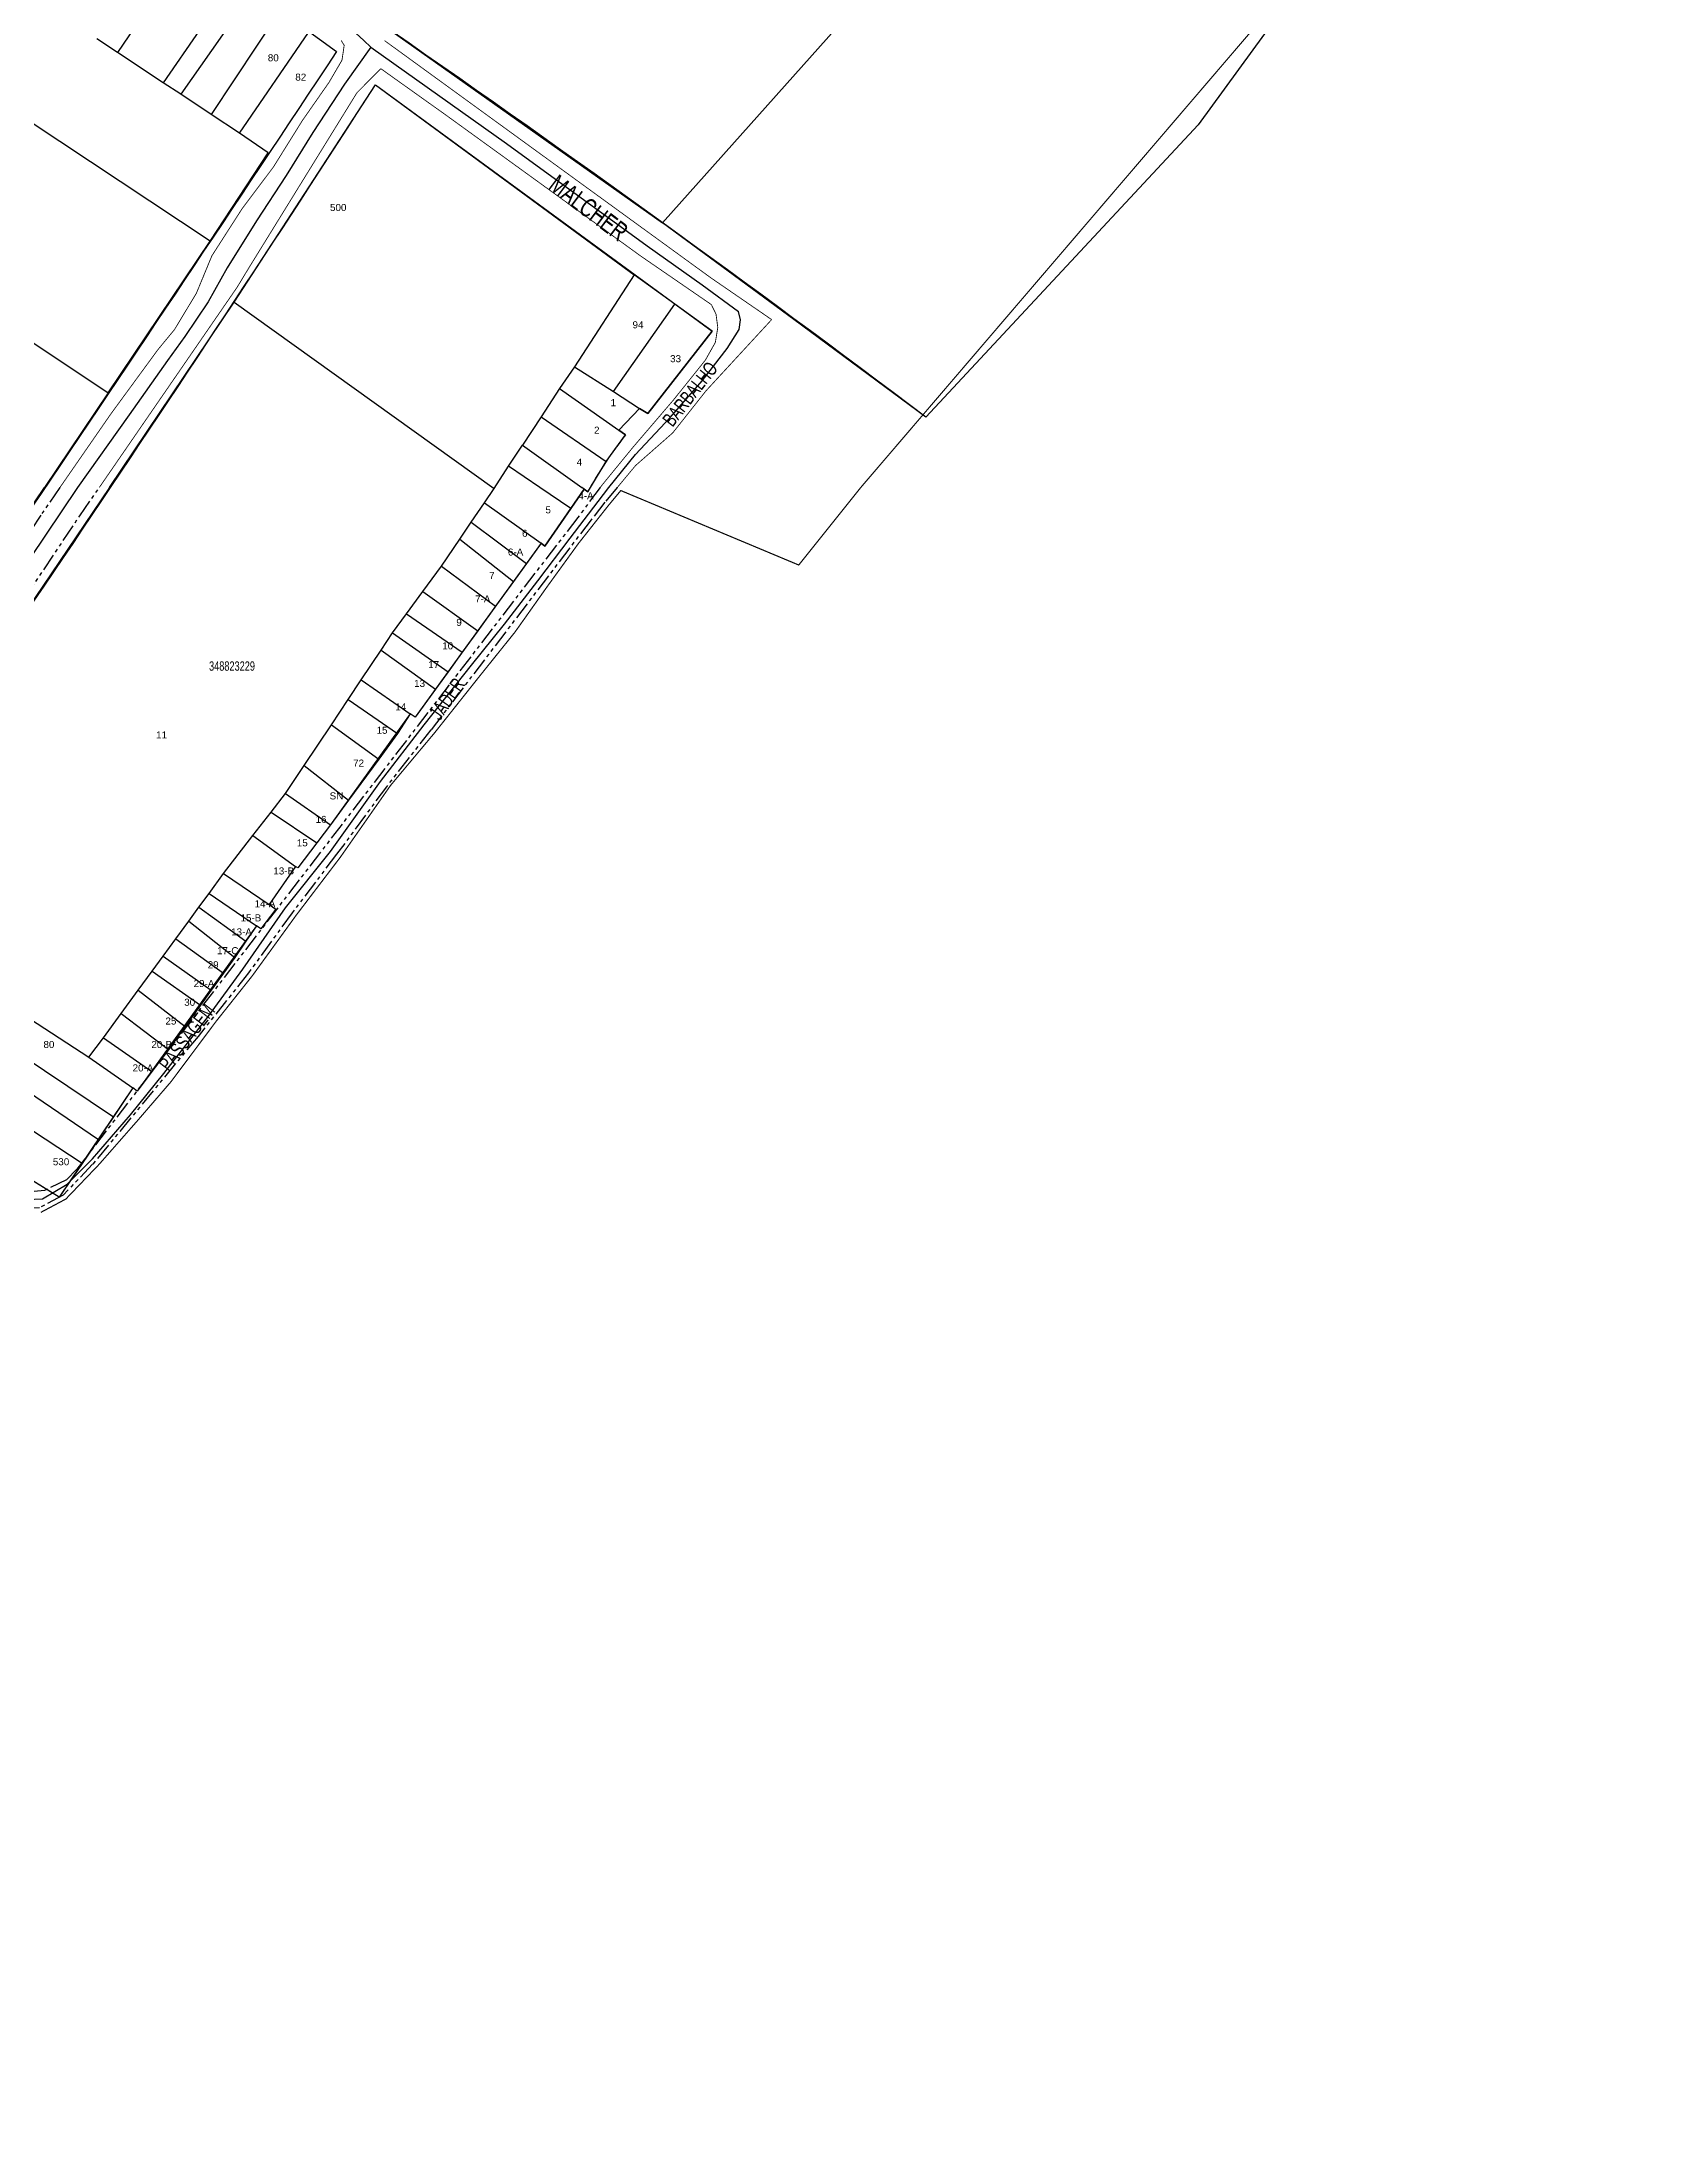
# Model space of a CAD drawing. Extents: x 203640 to 206998, y 4842129 to 4844379.
# Drawn here: x 206455.1 to 206801.1, y 4843001.9 to 4843448 of the extents above; entities that cross this region are included whole.
import ezdxf
from ezdxf.enums import TextEntityAlignment as Align

# ---------------------------------------------------------------- set-up
doc = ezdxf.new("R2010")
doc.units = 0
doc.header["$LTSCALE"] = 1.5
doc.header["$MEASUREMENT"] = 0
for name, pattern in [('PHANTOMX2', [5, 2.5, -0.5, 0.5, -0.5, 0.5, -0.5]), ('TRACO_11', [8, 3, -1, 3, -1]), ('TRACO_25', [8, 3, -1, 1, -1, 1, -1])]:
    doc.linetypes.add(name, pattern=pattern)
for name, color, linetype in [('CD-MALHA-LOTES', 40, 'CONTINUOUS'), ('CD_TXT_QUADRA', 7, 'CONTINUOUS'), ('LM-LIM-SETOR-FISCAL', 7, 'CONTINUOUS'), ('RU-QUADRAS', 210, 'CONTINUOUS'), ('SV-EIXO-RUA-N-PAV', 6, 'CONTINUOUS'), ('SV-EIXO-RUA-PAV', 20, 'CONTINUOUS'), ('SV-RUA-NAO-PAV-S-GUIA-C-GUIA', 7, 'PHANTOMX2'), ('SV-RUA-PAVIM-S-GUIA-C-GUIA', 7, 'CONTINUOUS'), ('SV-TXT-RUA-N-PAV-S-GUIA-C-GUIA', 7, 'CONTINUOUS'), ('Th_NmrPorta', 1, 'CONTINUOUS')]:
    doc.layers.add(name, color=color, linetype=linetype)
doc.styles.add('ARIAL', font='ARIAL.TTF')
doc.styles.get("Standard").update_dxf_attribs({"font": 'ARIAL.TTF'})
doc.linetypes.add('Limite', pattern='A,20,-3,[130,ltypeshp.shx,S=6.35,R=0,X=0,Y=0],-3,20', length=46)

msp = doc.modelspace()

# ---------------------------------------------------------------- linework, layer by layer
at = {"layer": 'CD-MALHA-LOTES', "linetype": 'Continuous'}
for points in [[(206801.08, 4843566.97), (206701.57, 4843430.31)], [(206587.39, 4843409.4), (206673.08, 4843505.46)], [(206486.79, 4843468.66), (206471.2, 4843445.71)], [(206490.94, 4843405.51), (206401.28, 4843464.97)], [(206496.45, 4843461.77), (206480.93, 4843439.28)], [(206500.09, 4843458.88), (206484.67, 4843436.81)], [(206505.87, 4843454.68), (206491.15, 4843432.52)], [(206497.22, 4843428.52), (206511.91, 4843450)], [(206529.73, 4843450.17), (206587.39, 4843409.4)], [(206354.78, 4843449.55), (206469.19, 4843373.17)], [(206471.2, 4843445.71), (206466.79, 4843448.62)], [(206480.93, 4843439.28), (206471.2, 4843445.71)], [(206484.67, 4843436.81), (206480.93, 4843439.28)], [(206491.15, 4843432.52), (206484.67, 4843436.81)], [(206496.08, 4843392.49), (206526.22, 4843438.82)], [(206526.22, 4843438.82), (206581.34, 4843398.3)], [(206497.22, 4843428.52), (206491.15, 4843432.52)], [(206503.34, 4843424.33), (206497.22, 4843428.52)], [(206701.57, 4843430.31), (206643.53, 4843367.98)], [(206490.94, 4843405.51), (206503.34, 4843424.33)], [(206469.19, 4843373.17), (206490.94, 4843405.51)], [(206615.38, 4843388.75), (206587.39, 4843409.4)], [(206581.34, 4843398.3), (206568.6, 4843378.72)], [(206590, 4843392.07), (206581.34, 4843398.3)], [(206469.52, 4843352.95), (206496.08, 4843392.49)], [(206496.08, 4843392.49), (206551.47, 4843352.75)], [(206576.9, 4843373.4), (206590, 4843392.07)], [(206597.98, 4843386.26), (206590, 4843392.07)], [(206643.53, 4843367.98), (206615.38, 4843388.75)], [(206584.21, 4843368.75), (206597.98, 4843386.26)], [(206568.6, 4843378.72), (206565.43, 4843374.04)], [(206568.6, 4843378.72), (206576.9, 4843373.4)], [(206565.43, 4843374.04), (206561.5, 4843368.05)], [(206565.43, 4843374.04), (206578.07, 4843365.21)], [(206469.19, 4843373.17), (206455.66, 4843352.95)], [(206576.9, 4843373.4), (206582.43, 4843369.82)], [(206578.07, 4843365.21), (206582.43, 4843369.82)], [(206582.43, 4843369.82), (206584.21, 4843368.75)], [(206561.5, 4843368.05), (206557.54, 4843362.01)], [(206561.5, 4843368.05), (206575.36, 4843358.5)], [(206579.51, 4843364.2), (206578.07, 4843365.21)], [(206554.57, 4843357.48), (206557.54, 4843362.01)], [(206557.54, 4843362.01), (206570.15, 4843352.97)], [(206575.36, 4843358.5), (206579.51, 4843364.2)], [(206551.47, 4843352.75), (206554.57, 4843357.48)], [(206561.23, 4843352.95), (206554.57, 4843357.48)], [(206572.05, 4843352.97), (206575.36, 4843358.5)], [(206405.86, 4843279.17), (206455.66, 4843352.95)], [(206469.52, 4843352.95), (206411.07, 4843266.61)], [(206549.42, 4843349.72), (206551.47, 4843352.75)], [(206567.83, 4843348.46), (206561.23, 4843352.95)], [(206567.83, 4843348.46), (206570.64, 4843352.6)], [(206570.64, 4843352.6), (206570.15, 4843352.97)], [(206570.64, 4843352.6), (206571.43, 4843352.03)], [(206571.43, 4843352.03), (206572.05, 4843352.97)], [(206546.61, 4843345.58), (206549.42, 4843349.72)], [(206549.42, 4843349.72), (206561.49, 4843341.08)], [(206562.32, 4843340.47), (206567.83, 4843348.46)], [(206544.16, 4843341.96), (206546.61, 4843345.58)], [(206546.61, 4843345.58), (206558.35, 4843336.73)], [(206540.26, 4843336.2), (206544.16, 4843341.96)], [(206544.16, 4843341.96), (206555.61, 4843332.94)], [(206561.49, 4843341.08), (206558.35, 4843336.73)], [(206561.49, 4843341.08), (206562.32, 4843340.47)], [(206536.3, 4843330.79), (206540.26, 4843336.2)], [(206540.26, 4843336.2), (206551.77, 4843327.63)], [(206558.35, 4843336.73), (206555.61, 4843332.94)], [(206532.81, 4843326.03), (206536.3, 4843330.79)], [(206536.3, 4843330.79), (206548.02, 4843322.43)], [(206555.61, 4843332.94), (206551.77, 4843327.63)], [(206529.84, 4843321.98), (206532.81, 4843326.03)], [(206532.81, 4843326.03), (206544.69, 4843317.82)], [(206551.77, 4843327.63), (206548.02, 4843322.43)], [(206527.39, 4843318.3), (206529.84, 4843321.98)], [(206529.84, 4843321.98), (206541.68, 4843313.66)], [(206548.02, 4843322.43), (206544.69, 4843317.82)], [(206523.14, 4843311.92), (206527.39, 4843318.3)], [(206527.39, 4843318.3), (206539.01, 4843309.96)], [(206544.69, 4843317.82), (206541.68, 4843313.66)], [(206520.4, 4843307.79), (206523.14, 4843311.92)], [(206523.14, 4843311.92), (206533.59, 4843304.72)], [(206541.68, 4843313.66), (206539.01, 4843309.96)], [(206516.79, 4843302.37), (206520.4, 4843307.79)], [(206520.4, 4843307.79), (206530.87, 4843300.5)], [(206539.01, 4843309.96), (206534.67, 4843303.96)], [(206533.59, 4843304.72), (206530.87, 4843300.5)], [(206534.67, 4843303.96), (206533.59, 4843304.72)], [(206511.01, 4843293.68), (206516.79, 4843302.37)], [(206516.79, 4843302.37), (206526.87, 4843295.05)], [(206530.87, 4843300.5), (206526.87, 4843295.05)], [(206507.04, 4843287.72), (206511.01, 4843293.68)], [(206511.01, 4843293.68), (206520.46, 4843286.32)], [(206526.87, 4843295.05), (206520.46, 4843286.32)], [(206503.93, 4843283.75), (206507.04, 4843287.72)], [(206507.04, 4843287.72), (206516.59, 4843281.04)], [(206520.46, 4843286.32), (206516.59, 4843281.04)], [(206500.02, 4843278.78), (206503.93, 4843283.75)], [(206503.93, 4843283.75), (206513.68, 4843277.19)], [(206516.59, 4843281.04), (206513.68, 4843277.19)], [(206493.82, 4843270.64), (206500.02, 4843278.78)], [(206500.02, 4843278.78), (206509.17, 4843272.16)], [(206513.68, 4843277.19), (206509.65, 4843271.84)], [(206509.17, 4843272.16), (206503.56, 4843264.04)], [(206509.65, 4843271.84), (206509.17, 4843272.16)], [(206490.71, 4843266.39), (206493.82, 4843270.64)], [(206493.82, 4843270.64), (206503.56, 4843264.04)], [(206486.37, 4843260.47), (206488.56, 4843263.45)], [(206488.56, 4843263.45), (206490.71, 4843266.39)], [(206488.56, 4843263.45), (206498.58, 4843256.24)], [(206490.71, 4843266.39), (206500.8, 4843259.52)], [(206504.96, 4843263.05), (206501.75, 4843258.86)], [(206503.56, 4843264.04), (206504.96, 4843263.05)], [(206483.64, 4843256.74), (206486.37, 4843260.47)], [(206486.37, 4843260.47), (206496.19, 4843252.72)], [(206500.8, 4843259.52), (206498.58, 4843256.24)], [(206501.75, 4843258.86), (206500.8, 4843259.52)], [(206480.94, 4843253.05), (206483.64, 4843256.74)], [(206483.64, 4843256.74), (206493.79, 4843249.39)], [(206498.58, 4843256.24), (206496.19, 4843252.72)], [(206435, 4843251.05), (206465.12, 4843231.47)], [(206475.6, 4843245.76), (206478.57, 4843249.82)], [(206478.57, 4843249.82), (206480.94, 4843253.05)], [(206478.57, 4843249.82), (206488.86, 4843242.55)], [(206480.94, 4843253.05), (206491.19, 4843245.78)], [(206493.79, 4843249.39), (206491.19, 4843245.78)], [(206496.19, 4843252.72), (206493.79, 4843249.39)], [(206431.12, 4843245.09), (206470.34, 4843218.79)], [(206471.98, 4843240.82), (206475.6, 4843245.76)], [(206475.6, 4843245.76), (206485.59, 4843238)], [(206491.19, 4843245.78), (206488.86, 4843242.55)], [(206468.18, 4843235.64), (206471.98, 4843240.82)], [(206471.98, 4843240.82), (206482.07, 4843233.12)], [(206488.86, 4843242.55), (206485.59, 4843238)], [(206430.15, 4843239.12), (206467.12, 4843213.97)], [(206465.12, 4843231.47), (206468.18, 4843235.64)], [(206468.18, 4843235.64), (206478.53, 4843228.43)], [(206485.59, 4843238), (206482.07, 4843233.12)], [(206465.12, 4843231.47), (206474.45, 4843224.95)], [(206482.07, 4843233.12), (206478.53, 4843228.43)], [(206478.53, 4843228.43), (206475.4, 4843224.28)], [(206474.45, 4843224.95), (206470.34, 4843218.79)], [(206475.4, 4843224.28), (206474.45, 4843224.95)], [(206470.34, 4843218.79), (206467.23, 4843214.14)], [(206463.64, 4843208.85), (206450.6, 4843217.4)], [(206467.12, 4843213.97), (206463.64, 4843208.85)], [(206467.23, 4843214.14), (206467.12, 4843213.97)], [(206458.76, 4843201.66), (206445.95, 4843209.5)], [(206463.64, 4843208.85), (206458.76, 4843201.66)]]:
    msp.add_lwpolyline(points, dxfattribs=at)
at = {"layer": 'LM-LIM-SETOR-FISCAL', "linetype": 'Limite', "ltscale": 0.1}
msp.add_lwpolyline([(206736.75, 4843478.16, 0.25, 0.25, 0), (206629.64, 4843352.98, 0.25, 0.25, 0), (206616.41, 4843336.43, 0.25, 0.25, 0), (206578.48, 4843352.31, 0.25, 0.25, 0), (206575.87, 4843349.17, 0.25, 0.25, 0), (206569.46, 4843341.04, 0.25, 0.25, 0), (206562.69, 4843331.69, 0.25, 0.25, 0), (206555.93, 4843322.14, 0.25, 0.25, 0), (206548.88, 4843313.36, 0.25, 0.25, 0), (206538.76, 4843300.62, 0.25, 0.25, 0), (206529.41, 4843289.45, 0.25, 0.25, 0), (206518.72, 4843274.16, 0.25, 0.25, 0), (206509.24, 4843261.7, 0.25, 0.25, 0), (206499.93, 4843248.84, 0.25, 0.25, 0), (206492.24, 4843239.16, 0.25, 0.25, 0), (206482.62, 4843226.28, 0.25, 0.25, 0), (206475.54, 4843218.05, 0.25, 0.25, 0), (206467.27, 4843208.63, 0.25, 0.25, 0), (206460.2, 4843201.25, 0.25, 0.25, 0), (206454.86, 4843198.4, 0.25, 0.25, 0)], format="xyseb", dxfattribs=at)
at = {"layer": 'RU-QUADRAS', "color": 6, "linetype": 'Continuous'}
msp.add_lwpolyline([(206356.95, 4843718.13), (206433.62, 4843820.31), (206801.08, 4843566.97), (206701.57, 4843430.31), (206643.53, 4843367.98, 0.010094), (206529.73, 4843450.17), (206587.28, 4843533.87), (206495.16, 4843607.55, -0.024032), (206463.73, 4843631.54), (206474.79, 4843645.36), (206464.5, 4843653.32), (206463.55, 4843652.13), (206458.05, 4843656.2), (206459.49, 4843658.01), (206449.49, 4843666.08), (206443.63, 4843670.22), (206432.93, 4843657.06), (206405.62, 4843678.85), (206398.45, 4843685.57)], format="xyb", close=True, dxfattribs=at)
for points in [[(206416.55, 4843519.52), (206517.91, 4843445.95, -0.003947), (206387.13, 4843251.93), (206286, 4843319.65), (206285.47, 4843319.18), (206273.45, 4843327.42), (206291.51, 4843354.98), (206287.87, 4843357.4), (206284.21, 4843351.91), (206282.47, 4843352.99), (206275.37, 4843342.47), (206276.04, 4843341.9), (206268.5, 4843330.76), (206243.82, 4843347.22), (206262.6, 4843374.15), (206258.84, 4843376.65), (206240.38, 4843350.9), (206227.17, 4843358.98), (206142.93, 4843415.2), (206143.26, 4843420.37), (206225.31, 4843538.24, -0.016377)], [(206395.36, 4843244.54, 0.009561), (206526.22, 4843438.82), (206597.98, 4843386.26), (206584.21, 4843368.75), (206582.43, 4843369.82), (206578.07, 4843365.21), (206579.51, 4843364.2, 0.041755), (206571.43, 4843352.03), (206570.64, 4843352.6), (206562.32, 4843340.47), (206561.49, 4843341.08), (206534.67, 4843303.96), (206533.59, 4843304.72), (206516.59, 4843281.04), (206509.65, 4843271.84), (206509.17, 4843272.16), (206503.56, 4843264.04), (206504.96, 4843263.05), (206501.75, 4843258.86), (206500.8, 4843259.52), (206475.4, 4843224.28), (206474.45, 4843224.95), (206458.76, 4843201.66), (206442.32, 4843211.72)]]:
    msp.add_lwpolyline(points, format="xyb", dxfattribs=at)
at = {"layer": 'SV-EIXO-RUA-N-PAV'}
for points in [[(206525.2, 4843446.87), (206519.59, 4843438.93), (206512.87, 4843428.63), (206507.15, 4843419.48), (206500.86, 4843409.83), (206494.57, 4843399.82), (206490.56, 4843392.52), (206485.56, 4843385.16), (206481.84, 4843380.01), (206473.69, 4843368.43), (206462.69, 4843352.95)], [(206575.92, 4843352.95), (206581.63, 4843359.97), (206589.03, 4843367.88), (206595.8, 4843375.67), (206601.16, 4843382.57), (206603.71, 4843386.65), (206603.97, 4843388.7), (206603.59, 4843390.48)], [(206462.69, 4843352.95), (206392.2, 4843248.07), (206388.5, 4843243.82), (206380.66, 4843234.84), (206358.97, 4843203.59), (206355.23, 4843202.15), (206353.37, 4843200.93), (206345.86, 4843189.01), (206283.66, 4843094.29), (206222.74, 4843001.86)], [(206450.06, 4843201.09), (206455.22, 4843201.31), (206460.5, 4843204.41), (206465.88, 4843209.79), (206473.95, 4843219.23), (206481.06, 4843227.98), (206490.63, 4843240.24), (206497.93, 4843250.27), (206506.99, 4843263.37), (206516.57, 4843275.38), (206527.24, 4843290.24), (206536.59, 4843302.39), (206546.69, 4843315.11), (206553.69, 4843323.82), (206560.79, 4843333.05), (206567.71, 4843342.16), (206573.64, 4843350), (206575.92, 4843352.95)]]:
    msp.add_lwpolyline(points, dxfattribs=at)
at = {"layer": 'SV-EIXO-RUA-PAV'}
msp.add_lwpolyline([(206280.34, 4843625.23), (206291.06, 4843617.86), (206307.42, 4843606), (206327.82, 4843591.06), (206367.9, 4843561.18), (206398.85, 4843539), (206435.61, 4843511.96), (206469.59, 4843487.6), (206518.52, 4843453.05), (206523.68, 4843448.28), (206525.2, 4843446.87), (206554.11, 4843426.34), (206584.07, 4843404.49), (206595.81, 4843396.17), (206603.59, 4843390.48)], dxfattribs=at)
at = {"layer": 'SV-RUA-NAO-PAV-S-GUIA-C-GUIA', "linetype": 'TRACO_25', "const_width": 0.18, "flags": 128}
for points in [[(206458.92, 4843352.95), (206469.82, 4843368.7), (206479.85, 4843382.4), (206483.33, 4843386.61), (206488.01, 4843394.37), (206491.32, 4843402.37), (206497.76, 4843412.41), (206504.44, 4843421.31), (206510.61, 4843431.21), (206516.3, 4843439.37), (206519.05, 4843444.08), (206519.52, 4843447.25), (206518.88, 4843448.28)], [(206527.32, 4843442.27), (206522.24, 4843437.14), (206499.31, 4843399.97), (206496.7, 4843395.66), (206467.31, 4843352.95)], [(206574.09, 4843352.95), (206574.43, 4843353.41), (206581.03, 4843361.49), (206589.61, 4843371.51), (206596.49, 4843380.1), (206598.63, 4843383.89), (206599.15, 4843387.06), (206598.78, 4843389.9), (206597.79, 4843391.95)], [(206577.72, 4843352.95), (206581.65, 4843357.67), (206589.55, 4843364.61), (206596.67, 4843373.61), (206610.63, 4843388.76)]]:
    msp.add_lwpolyline(points, dxfattribs=at)
at = {"layer": 'SV-RUA-NAO-PAV-S-GUIA-C-GUIA'}
for points in [[(206458.92, 4843352.95), (206454.86, 4843347.08), (206414.85, 4843286.82), (206390.98, 4843252.14), (206388.76, 4843250.14), (206387.08, 4843249.72)], [(206462.5, 4843207.59), (206460.3, 4843205.34), (206455.64, 4843203.09), (206451.16, 4843202.6), (206445.89, 4843204.32), (206440.93, 4843208.06), (206436.44, 4843213.51), (206421.01, 4843224.8), (206396.24, 4843241.48), (206394.61, 4843243.26), (206394.35, 4843244.8), (206394.79, 4843246.02), (206404.14, 4843260.16), (206438.81, 4843310.49), (206463.16, 4843346.93), (206467.31, 4843352.95)], [(206574.08, 4843352.95), (206569.33, 4843346.58)], [(206577.71, 4843352.95), (206575.09, 4843349.8), (206572.14, 4843346.06)], [(206569.33, 4843346.58), (206462.5, 4843207.59)], [(206572.14, 4843346.06), (206537.99, 4843301.26), (206528.51, 4843289.16), (206517.91, 4843274.75), (206508.44, 4843262.3), (206499.13, 4843249.45), (206488.36, 4843235.92), (206465.9, 4843208.65)], [(206465.9, 4843208.65), (206459.59, 4843202.06), (206454.6, 4843199.4), (206449.75, 4843199.29), (206444.52, 4843201.26), (206439.59, 4843204.2), (206436.32, 4843205.76), (206432.98, 4843205.67), (206429.07, 4843204.7), (206425.71, 4843202.6), (206423.52, 4843199.96), (206420.64, 4843195.58), (206400.09, 4843164.7), (206382.88, 4843136.9), (206370.32, 4843119.69), (206368.5, 4843117.35)]]:
    msp.add_lwpolyline(points, dxfattribs=at)
at = {"layer": 'SV-RUA-PAVIM-S-GUIA-C-GUIA', "linetype": 'Continuous', "const_width": 0.18, "flags": 128}
msp.add_lwpolyline([(206528.12, 4843448.25), (206597.7, 4843397.65), (206610.63, 4843388.76)], dxfattribs=at)
at = {"layer": 'SV-RUA-PAVIM-S-GUIA-C-GUIA', "linetype": 'TRACO_11', "const_width": 0.18, "flags": 128}
msp.add_lwpolyline([(206597.79, 4843391.95), (206582.8, 4843402.26), (206541.15, 4843432.41), (206527.32, 4843442.27)], dxfattribs=at)

# ---------------------------------------------------------------- texts
at = {"layer": 'CD_TXT_QUADRA', "linetype": 'Continuous', "style": 'ARIAL', "width": 0.7}
msp.add_text('348823229', height=2, dxfattribs=at).set_placement((206490.71, 4843313.89))
at = {"layer": 'SV-TXT-RUA-N-PAV-S-GUIA-C-GUIA', "style": 'ARIAL', "width": 0.7}
for s, height, rotation, p in [('MALCHER', 4, 323, (206562.77, 4843416.74)), ('BARBALHO', 3, 51.9199, (206589.5, 4843365.68)), ('JADER', 3, 55, (206539.91, 4843303.1)), ('PASSAGEM', 3, 52.481, (206482.15, 4843228.3))]:
    msp.add_text(s, height=height, rotation=rotation, dxfattribs=at).set_placement(p)
at = {"layer": 'Th_NmrPorta', "color": 1}
for s, p in [('80', (206503.24, 4843444.59)), ('82', (206509.1, 4843440.46)), ('500', (206516.5, 4843412.67)), ('94', (206580.98, 4843387.66)), ('33', (206588.99, 4843380.43)), ('1', (206576.29, 4843371.05)), ('2', (206572.77, 4843365.19)), ('4', (206569.06, 4843358.35)), ('4-A', (206569.42, 4843351.2)), ('5', (206562.42, 4843348.2)), ('6', (206557.42, 4843343.2)), ('6-A', (206554.42, 4843339.2)), ('7', (206550.42, 4843334.2)), ('7-A', (206547.42, 4843329.2)), ('9', (206543.42, 4843324.2)), ('17', (206537.42, 4843315.2)), ('10', (206540.42, 4843319.2)), ('13', (206534.42, 4843311.2)), ('14', (206530.42, 4843306.2)), ('11', (206479.42, 4843300.2)), ('15', (206526.42, 4843301.2)), ('72', (206521.42, 4843294.2)), ('SN', (206516.42, 4843287.2)), ('16', (206513.42, 4843282.2)), ('15', (206509.42, 4843277.2)), ('13-B', (206504.42, 4843271.2)), ('14-A', (206500.42, 4843264.2)), ('13-A', (206495.42, 4843258.2)), ('15-B', (206497.42, 4843261.2)), ('17-C', (206492.42, 4843254.2)), ('29', (206490.42, 4843251.2)), ('29-A', (206487.42, 4843247.2)), ('30', (206485.42, 4843243.2)), ('25', (206481.42, 4843239.2)), ('80', (206455.42, 4843234.2)), ('20-B', (206478.42, 4843234.2)), ('20-A', (206474.42, 4843229.2)), ('530', (206457.42, 4843209.2))]:
    msp.add_text(s, height=1.5, dxfattribs=at).set_placement(p, align=Align.MIDDLE_LEFT)

doc.saveas('drawing.dxf')
